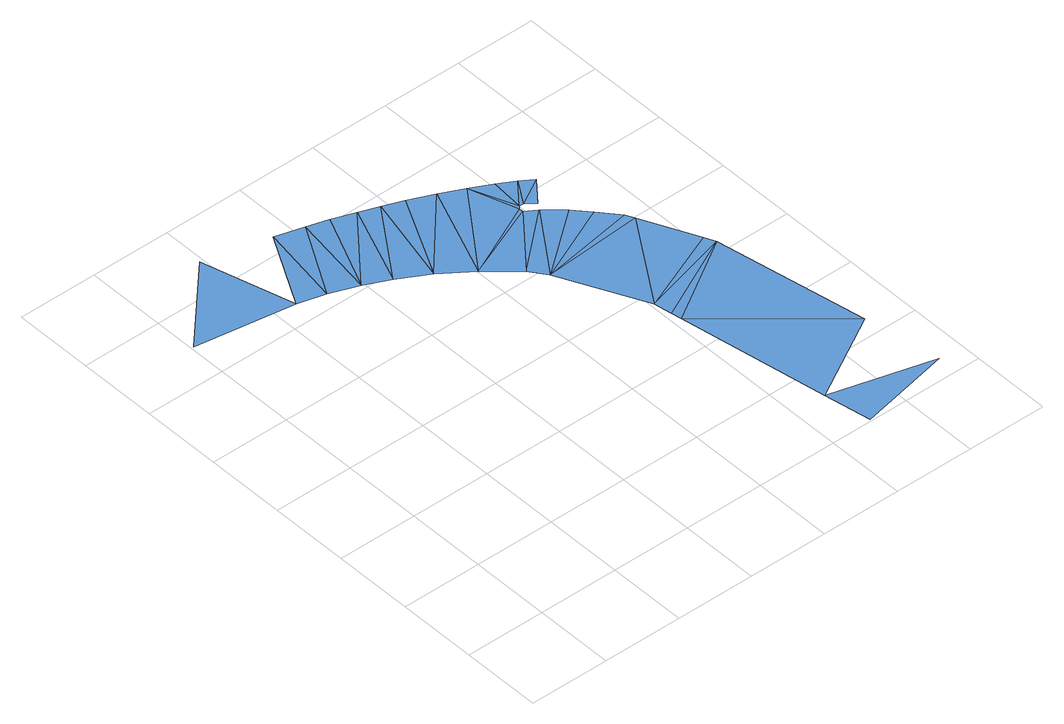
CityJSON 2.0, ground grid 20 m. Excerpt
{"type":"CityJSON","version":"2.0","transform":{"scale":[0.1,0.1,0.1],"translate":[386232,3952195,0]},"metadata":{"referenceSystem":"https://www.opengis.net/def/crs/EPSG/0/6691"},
"CityObjects":{
"waterbody1":{"type":"WaterBody","attributes":{"name":"神田川","class":"1030"},"geometry":[{"type":"MultiSurface","lod":"1","boundaries":[[[0,1,2]],[[3,2,4]],[[5,3,4]],[[5,4,6]],[[7,5,6]],[[8,6,9]],[[8,7,6]],[[10,9,11]],[[10,8,9]],[[12,10,11]],[[13,11,14]],[[13,12,11]],[[15,14,16]],[[17,13,14]],[[18,19,20]],[[21,17,14]],[[15,21,14]],[[22,16,23]],[[24,25,19]],[[22,15,16]],[[26,23,27]],[[28,22,23]],[[29,30,25]],[[29,27,30]],[[31,28,23]],[[32,31,23]],[[26,32,23]],[[24,29,25]],[[21,33,17]],[[34,26,27]],[[29,34,27]],[[35,17,33]],[[36,33,37]],[[33,36,35]],[[38,36,37]],[[37,39,38]]]}]}
},
"vertices":[
[191,1287,1],[7,1097,1],[254,1057,1],[357,1246,1],[322,1039,1],[427,1226,1],[393,1012,1],[480,1210,1],[537,1189,1],[455,982,1],[586,1171,1],[529,940,1],[636,1151,1],[698,1124,1],[604,886,1],[796,966,1],[678,821,1],[757,1096,1],[1139,54,1],[886,124,1],[906,5,1],[795,976,1],[825,947,1],[708,780,1],[1105,249,1],[821,499,1],[957,797,1],[809,570,1],[870,906,1],[1035,631,1],[817,524,1],[905,868,1],[946,820,1],[801,983,1],[1022,659,1],[809,1068,1],[851,1044,1],[812,982,1],[882,1022,1],[836,964,1]
]}
